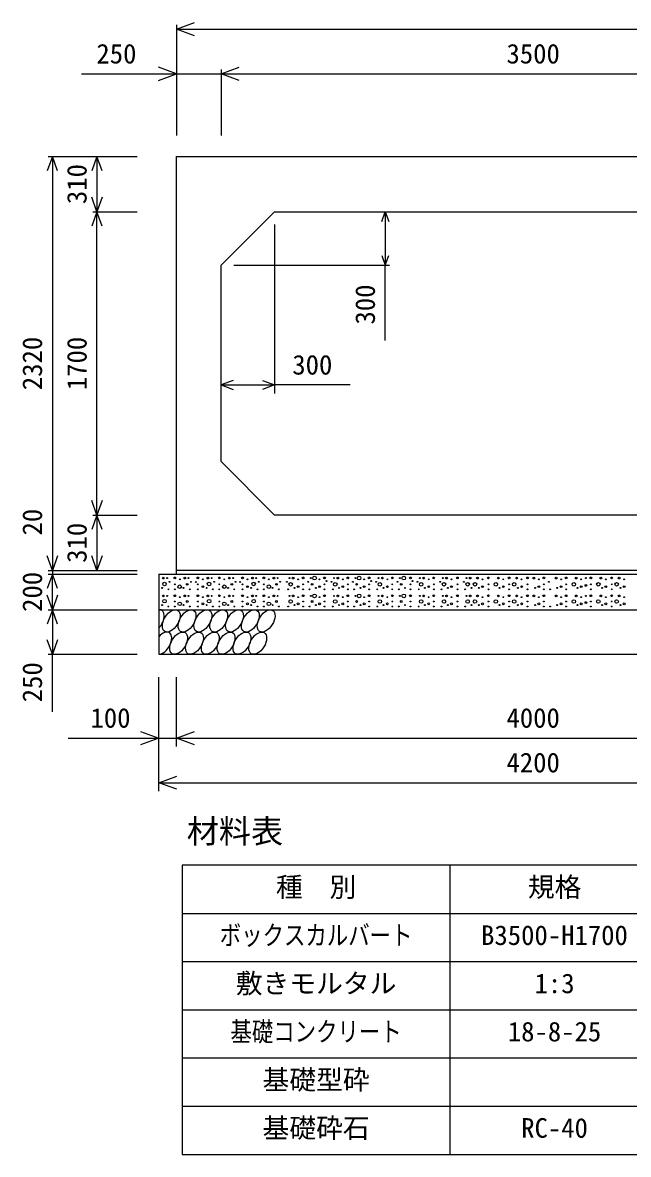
# Model space of a CAD drawing. Units: millimetres, scale not verified. Extents: x -100800 to 100800, y -35640 to 35640.
# Drawn here: x 34696 to 38093, y -23801 to -17460 of the extents above; entities that cross this region are included whole.
import ezdxf
from ezdxf.enums import TextEntityAlignment as Align

# ---------------------------------------------------------------- set-up
doc = ezdxf.new("R2010")
doc.units = ezdxf.units.MM
doc.header["$LTSCALE"] = 120
for name, color, linetype, lineweight in [('0-0_DIM', 7, 'Continuous', 25), ('0-2_HATCH', 6, 'Continuous', 25), ('0-3_HYO', 3, 'Continuous', 25), ('0-4_HYO2', 4, 'Continuous', 25), ('0-5_OUTLINE', 3, 'Continuous', 25), ('0-7_TXT', 7, 'Continuous', 25)]:
    doc.layers.add(name, color=color, linetype=linetype, lineweight=lineweight)
doc.styles.add('ＭＳ ゴシック', font='')
doc.styles.get('ＭＳ ゴシック').set_extended_font_data('MS Gothic')

msp = doc.modelspace()

# ---------------------------------------------------------------- linework, layer by layer
at = {"layer": '0-0_DIM'}
for p, q in [((35559.1, -17473.4), (35559.1, -18092)), ((35559.1, -17497.4), (39559.1, -17497.4)), ((35026.4, -17747.4), (35559.1, -17747.4)), ((35809.1, -17723.4), (35809.1, -18092)), ((34839, -18209.7), (35339.1, -18209.7)), ((34863, -18209.7), (34863, -20529.7)), ((35113, -18209.7), (35113, -18519.7)), ((35089, -18519.7), (35339.1, -18519.7)), ((35113, -20219.7), (35113, -18519.7)), ((36729.5, -18519.7), (36729.5, -18819.7)), ((36109.1, -18591.7), (36109.1, -19538.3)), ((35881.1, -18819.7), (36753.5, -18819.7)), ((36729.5, -19240.5), (36729.5, -18819.7)), ((35809.1, -19490.3), (36109.1, -19490.3)), ((36533.2, -19490.3), (36109.1, -19490.3)), ((35089, -20219.7), (35339.1, -20219.7)), ((35113, -20219.7), (35113, -20529.7)), ((34839, -20529.7), (35339.1, -20529.7)), ((34863, -20529.7), (34863, -20549.7)), ((34839, -20549.7), (35339.1, -20549.7)), ((34863, -20749.7), (34863, -20549.7)), ((34839, -20749.7), (35339.1, -20749.7)), ((34863, -20749.7), (34863, -20999.7)), ((34839, -20999.7), (35339.1, -20999.7)), ((34863, -21321.8), (34863, -20999.7)), ((35459.1, -21766.9), (35459.1, -21127.3)), ((35559.1, -21516.9), (35559.1, -21127.3)), ((34951.1, -21468.9), (35459.1, -21468.9)), ((35459.1, -21468.9), (35559.1, -21468.9)), ((35559.1, -21468.9), (39559.1, -21468.9)), ((35459.1, -21718.9), (39659.1, -21718.9))]:
    msp.add_line(p, q, dxfattribs=at)
for points in [[(35660.6, -17534.3), (35559.1, -17497.4), (35660.6, -17460.4)], [(35457.6, -17784.3), (35559.1, -17747.4), (35457.6, -17710.4)], [(35559.1, -17747.4), (35809.1, -17747.4), (39309.1, -17747.4), (39559.1, -17747.4)], [(35910.6, -17784.3), (35809.1, -17747.4), (35910.6, -17710.4)], [(34892.6, -18290.9), (34863, -18209.7), (34833.5, -18290.9)], [(35142.6, -18290.9), (35113, -18209.7), (35083.5, -18290.9)], [(35142.6, -18438.5), (35113, -18519.7), (35083.5, -18438.5)], [(35142.6, -18600.9), (35113, -18519.7), (35083.5, -18600.9)], [(36709.8, -18573.8), (36729.5, -18519.7), (36749.2, -18573.8)], [(36709.8, -18765.6), (36729.5, -18819.7), (36749.2, -18765.6)], [(35876.8, -19465.7), (35809.1, -19490.3), (35876.8, -19515)], [(36041.4, -19465.7), (36109.1, -19490.3), (36041.4, -19515)], [(35142.6, -20138.5), (35113, -20219.7), (35083.5, -20138.5)], [(35142.6, -20300.9), (35113, -20219.7), (35083.5, -20300.9)], [(34892.6, -20448.5), (34863, -20529.7), (34833.5, -20448.5)], [(35142.6, -20448.5), (35113, -20529.7), (35083.5, -20448.5)], [(34892.6, -20630.9), (34863, -20549.7), (34833.5, -20630.9)], [(34892.6, -20668.5), (34863, -20749.7), (34833.5, -20668.5)], [(34892.6, -20830.9), (34863, -20749.7), (34833.5, -20830.9)], [(34892.6, -20918.5), (34863, -20999.7), (34833.5, -20918.5)], [(35357.6, -21432), (35459.1, -21468.9), (35357.6, -21505.9)], [(35660.6, -21505.9), (35559.1, -21468.9), (35660.6, -21432)], [(35560.6, -21755.9), (35459.1, -21718.9), (35560.6, -21682)]]:
    msp.add_lwpolyline(points, dxfattribs=at)
at = {"layer": '0-2_HATCH'}
for centre, radius in [((35485.1, -20572.5), 5), ((35491.7, -20605.5), 10), ((35506.2, -20572.5), 2.5), ((35520.2, -20593.5), 2.5), ((35549.1, -20571.6), 5), ((35549.1, -20607.5), 2.5), ((35577.1, -20579.5), 2.5), ((35605.1, -20572.5), 5), ((35619.2, -20607.5), 5), ((35626.2, -20572.5), 2.5), ((35640.2, -20593.5), 2.5), ((35666.7, -20594.4), 2.5), ((35679.1, -20571.6), 5), ((35679.1, -20607.5), 2.5), ((35707.1, -20579.5), 2.5), ((35735.1, -20572.5), 5), ((35741.7, -20605.5), 10), ((35756.2, -20572.5), 2.5), ((35770.2, -20593.5), 2.5), ((35799.1, -20571.6), 5), ((35799.1, -20607.5), 2.5), ((35827.1, -20579.5), 2.5), ((35855.1, -20572.5), 5), ((35869.2, -20607.5), 5), ((35876.2, -20572.5), 2.5), ((35890.2, -20593.5), 2.5), ((35916.7, -20594.4), 2.5), ((35929.1, -20571.6), 5), ((35929.1, -20607.5), 2.5), ((35957.1, -20579.5), 2.5), ((35985.1, -20572.5), 5), ((35991.7, -20605.5), 10), ((36006.2, -20572.5), 2.5), ((36020.2, -20593.5), 2.5), ((36049.1, -20571.6), 5), ((36049.1, -20607.5), 2.5), ((36077.1, -20579.5), 2.5), ((36105.1, -20572.5), 5), ((36119.2, -20607.5), 5), ((36126.2, -20572.5), 2.5), ((36140.2, -20593.5), 2.5), ((36178, -20593.5), 2.5), ((36199, -20607.5), 10), ((36192, -20572.5), 2.5), ((36213.1, -20572.5), 5), ((36241.1, -20579.5), 2.5), ((36269.1, -20571.6), 5), ((36269.1, -20607.5), 2.5), ((36298, -20593.5), 2.5), ((36312, -20572.5), 2.5), ((36319, -20607.5), 5), ((36333.1, -20572.5), 10), ((36361.1, -20579.5), 2.5), ((36389.1, -20571.6), 5), ((36389.1, -20607.5), 2.5), ((36400.5, -20589.2), 2.5), ((36428, -20593.5), 2.5), ((36449, -20607.5), 10), ((36442, -20572.5), 2.5), ((36463.1, -20572.5), 5), ((36491.1, -20579.5), 2.5), ((36519.1, -20571.6), 5), ((36519.1, -20607.5), 2.5), ((36548, -20593.5), 2.5), ((36562, -20572.5), 2.5), ((36569, -20607.5), 5), ((36583.1, -20572.5), 10), ((36611.1, -20579.5), 2.5), ((36639.1, -20571.6), 5), ((36639.1, -20607.5), 2.5), ((36650.5, -20589.2), 2.5), ((36678, -20593.5), 2.5), ((36699, -20607.5), 10), ((36692, -20572.5), 2.5), ((36713.1, -20572.5), 5), ((36741.1, -20579.5), 2.5), ((36769.1, -20571.6), 5), ((36769.1, -20607.5), 2.5), ((36798, -20593.5), 2.5), ((36812, -20572.5), 2.5), ((36819, -20607.5), 5), ((36833.1, -20572.5), 10), ((36871, -20571.6), 5), ((36871, -20607.5), 2.5), ((36882.3, -20589.2), 2.5), ((36909.8, -20593.5), 2.5), ((36930.9, -20607.5), 10), ((36923.9, -20572.5), 2.5), ((36944.9, -20572.5), 5), ((36972.9, -20579.5), 2.5), ((37001, -20571.6), 5), ((37001, -20607.5), 2.5), ((37037.9, -20593.5), 2.5), ((37058.9, -20607.5), 10), ((37051.9, -20572.5), 2.5), ((37072.9, -20572.5), 5), ((37101, -20579.5), 2.5), ((37133.9, -20571.6), 5), ((37133.9, -20607.5), 2.5), ((37170.8, -20593.5), 2.5), ((37191.9, -20607.5), 10), ((37184.8, -20572.5), 2.5), ((37205.9, -20572.5), 5), ((37232.5, -20607.5), 10), ((37246.5, -20572.5), 5), ((37274.6, -20579.5), 2.5), ((37307.5, -20571.6), 5), ((37307.5, -20607.5), 2.5), ((37349.4, -20607.5), 10), ((37363.4, -20572.5), 5), ((37391.4, -20579.5), 2.5), ((37424.3, -20571.6), 5), ((37424.3, -20607.5), 2.5), ((37452.1, -20607.5), 10), ((37466.1, -20572.5), 5), ((37494.1, -20579.5), 2.5), ((37527, -20571.6), 5), ((37527, -20607.5), 2.5), ((37562.3, -20572.5), 5), ((37590.3, -20579.5), 2.5), ((37618.4, -20571.6), 5), ((37618.4, -20607.5), 2.5), ((37647.2, -20593.5), 2.5), ((37687.1, -20572.5), 5), ((37715.1, -20579.5), 2.5), ((37743.2, -20571.6), 5), ((37743.2, -20607.5), 2.5), ((37786.5, -20607.5), 10), ((37800.5, -20572.5), 5), ((37828.6, -20579.5), 2.5), ((37854.7, -20572.5), 2.5), ((37882, -20571.6), 5), ((37882, -20607.5), 2.5), ((37923.9, -20607.5), 10), ((37937.9, -20572.5), 5), ((37966, -20579.5), 2.5), ((37998.9, -20571.6), 5), ((37998.9, -20607.5), 2.5), ((38026.6, -20607.5), 10), ((38040.6, -20572.5), 5), ((38068.7, -20579.5), 2.5), ((35478.1, -20627.7), 2.5), ((35485.1, -20672.5), 5), ((35506.2, -20672.5), 2.5), ((35513.2, -20635.6), 2.5), ((35549.1, -20671.6), 5), ((35549.1, -20635.6), 2.5), ((35577.1, -20620.7), 10), ((35598.1, -20627.7), 2.5), ((35605.1, -20672.5), 5), ((35626.2, -20672.5), 2.5), ((35633.2, -20635.6), 2.5), ((35679.1, -20671.6), 5), ((35679.1, -20635.6), 2.5), ((35707.1, -20620.7), 5), ((35728.1, -20627.7), 2.5), ((35735.1, -20672.5), 5), ((35756.2, -20672.5), 2.5), ((35763.2, -20635.6), 2.5), ((35799.1, -20671.6), 5), ((35799.1, -20635.6), 2.5), ((35827.1, -20620.7), 10), ((35848.1, -20627.7), 2.5), ((35855.1, -20672.5), 5), ((35876.2, -20672.5), 2.5), ((35883.2, -20635.6), 2.5), ((35929.1, -20671.6), 5), ((35929.1, -20635.6), 2.5), ((35957.1, -20620.7), 5), ((35978.1, -20627.7), 2.5), ((35985.1, -20672.5), 5), ((36006.2, -20672.5), 2.5), ((36013.2, -20635.6), 2.5), ((36049.1, -20671.6), 5), ((36049.1, -20635.6), 2.5), ((36077.1, -20620.7), 10), ((36098.1, -20627.7), 2.5), ((36105.1, -20672.5), 5), ((36126.2, -20672.5), 2.5), ((36133.2, -20635.6), 2.5), ((36185, -20635.6), 2.5), ((36192, -20672.5), 2.5), ((36213.1, -20672.5), 5), ((36220.1, -20627.7), 2.5), ((36241.1, -20620.7), 5), ((36269.1, -20671.6), 5), ((36269.1, -20635.6), 2.5), ((36305, -20635.6), 2.5), ((36312, -20672.5), 2.5), ((36333.1, -20672.5), 10), ((36340.1, -20627.7), 2.5), ((36361.1, -20620.7), 5), ((36389.1, -20671.6), 5), ((36389.1, -20635.6), 2.5), ((36435, -20635.6), 2.5), ((36442, -20672.5), 2.5), ((36463.1, -20672.5), 5), ((36470.1, -20627.7), 2.5), ((36491.1, -20620.7), 5), ((36519.1, -20671.6), 5), ((36519.1, -20635.6), 2.5), ((36555, -20635.6), 2.5), ((36562, -20672.5), 2.5), ((36583.1, -20672.5), 10), ((36590.1, -20627.7), 2.5), ((36611.1, -20620.7), 5), ((36639.1, -20671.6), 5), ((36639.1, -20635.6), 2.5), ((36685, -20635.6), 2.5), ((36692, -20672.5), 2.5), ((36713.1, -20672.5), 5), ((36720.1, -20627.7), 2.5), ((36741.1, -20620.7), 5), ((36769.1, -20671.6), 5), ((36769.1, -20635.6), 2.5), ((36805, -20635.6), 2.5), ((36812, -20672.5), 2.5), ((36833.1, -20672.5), 10), ((36840.1, -20627.7), 2.5), ((36871, -20671.6), 5), ((36871, -20635.6), 2.5), ((36916.8, -20635.6), 2.5), ((36923.9, -20672.5), 2.5), ((36944.9, -20672.5), 5), ((36951.9, -20627.7), 2.5), ((36972.9, -20620.7), 5), ((37001, -20671.6), 5), ((37001, -20635.6), 2.5), ((37044.9, -20635.6), 2.5), ((37051.9, -20672.5), 2.5), ((37072.9, -20672.5), 5), ((37080, -20627.7), 2.5), ((37101, -20620.7), 5), ((37133.9, -20671.6), 5), ((37133.9, -20635.6), 2.5), ((37177.8, -20635.6), 2.5), ((37184.8, -20672.5), 2.5), ((37205.9, -20672.5), 5), ((37212.9, -20627.7), 2.5), ((37246.5, -20672.5), 5), ((37253.6, -20627.7), 2.5), ((37274.6, -20620.7), 5), ((37307.5, -20671.6), 5), ((37307.5, -20635.6), 2.5), ((37363.4, -20672.5), 5), ((37370.4, -20627.7), 2.5), ((37391.4, -20620.7), 5), ((37424.3, -20671.6), 5), ((37424.3, -20635.6), 2.5), ((37466.1, -20672.5), 5), ((37473.1, -20627.7), 2.5), ((37494.1, -20620.7), 5), ((37527, -20671.6), 5), ((37527, -20635.6), 2.5), ((37562.3, -20672.5), 5), ((37569.3, -20627.7), 2.5), ((37590.3, -20620.7), 5), ((37618.4, -20671.6), 5), ((37618.4, -20635.6), 2.5), ((37654.2, -20635.6), 2.5), ((37687.1, -20672.5), 5), ((37694.1, -20627.7), 2.5), ((37715.1, -20620.7), 5), ((37743.2, -20671.6), 5), ((37743.2, -20635.6), 2.5), ((37800.5, -20672.5), 5), ((37807.5, -20627.7), 2.5), ((37828.6, -20620.7), 5), ((37854.7, -20613.7), 5), ((37854.7, -20672.5), 2.5), ((37882, -20671.6), 5), ((37882, -20635.6), 2.5), ((37937.9, -20672.5), 5), ((37945, -20627.7), 2.5), ((37966, -20620.7), 5), ((37998.9, -20671.6), 5), ((37998.9, -20635.6), 2.5), ((38040.6, -20672.5), 5), ((38047.6, -20627.7), 2.5), ((38068.7, -20620.7), 5), ((35478.1, -20723.8), 2.5), ((35491.7, -20701.6), 10), ((35513.2, -20731.6), 2.5), ((35549.1, -20703.6), 2.5), ((35549.1, -20731.6), 2.5), ((35577.1, -20716.8), 10), ((35577.1, -20679.5), 2.5), ((35598.1, -20723.8), 2.5), ((35619.2, -20703.6), 5), ((35633.2, -20731.6), 2.5), ((35679.1, -20703.6), 2.5), ((35679.1, -20731.6), 2.5), ((35707.1, -20716.8), 5), ((35707.1, -20679.5), 2.5), ((35728.1, -20723.8), 2.5), ((35741.7, -20701.6), 10), ((35763.2, -20731.6), 2.5), ((35799.1, -20703.6), 2.5), ((35799.1, -20731.6), 2.5), ((35827.1, -20716.8), 10), ((35827.1, -20679.5), 2.5), ((35848.1, -20723.8), 2.5), ((35869.2, -20703.6), 5), ((35883.2, -20731.6), 2.5), ((35929.1, -20703.6), 2.5), ((35929.1, -20731.6), 2.5), ((35957.1, -20716.8), 5), ((35957.1, -20679.5), 2.5), ((35978.1, -20723.8), 2.5), ((35991.7, -20701.6), 10), ((36013.2, -20731.6), 2.5), ((36049.1, -20703.6), 2.5), ((36049.1, -20731.6), 2.5), ((36077.1, -20716.8), 10), ((36077.1, -20679.5), 2.5), ((36098.1, -20723.8), 2.5), ((36119.2, -20703.6), 5), ((36133.2, -20731.6), 2.5), ((36185, -20731.6), 2.5), ((36199, -20703.6), 10), ((36220.1, -20723.8), 2.5), ((36241.1, -20716.8), 5), ((36241.1, -20679.5), 2.5), ((36269.1, -20703.6), 2.5), ((36269.1, -20731.6), 2.5), ((36305, -20731.6), 2.5), ((36319, -20703.6), 5), ((36340.1, -20723.8), 2.5), ((36361.1, -20716.8), 5), ((36361.1, -20679.5), 2.5), ((36389.1, -20703.6), 2.5), ((36389.1, -20731.6), 2.5), ((36435, -20731.6), 2.5), ((36449, -20703.6), 10), ((36470.1, -20723.8), 2.5), ((36491.1, -20716.8), 5), ((36491.1, -20679.5), 2.5), ((36519.1, -20703.6), 2.5), ((36519.1, -20731.6), 2.5), ((36555, -20731.6), 2.5), ((36569, -20703.6), 5), ((36590.1, -20723.8), 2.5), ((36611.1, -20716.8), 5), ((36611.1, -20679.5), 2.5), ((36639.1, -20703.6), 2.5), ((36639.1, -20731.6), 2.5), ((36685, -20731.6), 2.5), ((36699, -20703.6), 10), ((36720.1, -20723.8), 2.5), ((36741.1, -20716.8), 5), ((36741.1, -20679.5), 2.5), ((36769.1, -20703.6), 2.5), ((36769.1, -20731.6), 2.5), ((36805, -20731.6), 2.5), ((36819, -20703.6), 5), ((36840.1, -20723.8), 2.5), ((36871, -20703.6), 2.5), ((36871, -20731.6), 2.5), ((36916.8, -20731.6), 2.5), ((36930.9, -20703.6), 10), ((36951.9, -20723.8), 2.5), ((36972.9, -20716.8), 5), ((36972.9, -20679.5), 2.5), ((37001, -20703.6), 2.5), ((37001, -20731.6), 2.5), ((37044.9, -20731.6), 2.5), ((37058.9, -20703.6), 10), ((37080, -20723.8), 2.5), ((37101, -20716.8), 5), ((37101, -20679.5), 2.5), ((37133.9, -20703.6), 2.5), ((37133.9, -20731.6), 2.5), ((37177.8, -20731.6), 2.5), ((37191.9, -20703.6), 10), ((37212.9, -20723.8), 2.5), ((37232.5, -20703.6), 10), ((37253.6, -20723.8), 2.5), ((37274.6, -20716.8), 5), ((37274.6, -20679.5), 2.5), ((37307.5, -20703.6), 2.5), ((37307.5, -20731.6), 2.5), ((37349.4, -20703.6), 10), ((37370.4, -20723.8), 2.5), ((37391.4, -20716.8), 5), ((37391.4, -20679.5), 2.5), ((37424.3, -20703.6), 2.5), ((37424.3, -20731.6), 2.5), ((37452.1, -20703.6), 10), ((37473.1, -20723.8), 2.5), ((37494.1, -20716.8), 5), ((37494.1, -20679.5), 2.5), ((37527, -20703.6), 2.5), ((37527, -20731.6), 2.5), ((37569.3, -20723.8), 2.5), ((37590.3, -20716.8), 5), ((37590.3, -20679.5), 2.5), ((37618.4, -20703.6), 2.5), ((37618.4, -20731.6), 2.5), ((37654.2, -20731.6), 2.5), ((37694.1, -20723.8), 2.5), ((37715.1, -20716.8), 5), ((37715.1, -20679.5), 2.5), ((37743.2, -20703.6), 2.5), ((37743.2, -20731.6), 2.5), ((37786.5, -20703.6), 10), ((37807.5, -20723.8), 2.5), ((37828.6, -20716.8), 5), ((37828.6, -20679.5), 2.5), ((37854.7, -20709.8), 5), ((37882, -20703.6), 2.5), ((37882, -20731.6), 2.5), ((37923.9, -20703.6), 10), ((37945, -20723.8), 2.5), ((37966, -20716.8), 5), ((37966, -20679.5), 2.5), ((37998.9, -20703.6), 2.5), ((37998.9, -20731.6), 2.5), ((38026.6, -20703.6), 10), ((38047.6, -20723.8), 2.5), ((38068.7, -20716.8), 5), ((38068.7, -20679.5), 2.5)]:
    msp.add_circle(centre, radius, dxfattribs=at)
for centre, start_param, end_param in [((35440.8, -20812.2), 4.335544, 6.724593), ((35482.3, -20937.2), 3.496422, 7.58605)]:
    msp.add_ellipse(centre, major_axis=(36.4, 58.9), ratio=0.5792, start_param=start_param, end_param=end_param, dxfattribs=at)
for centre in [(35529.5, -20812.2), (35618.2, -20812.2), (35706.9, -20812.2), (35795.6, -20812.2), (35884.3, -20812.2), (35973, -20812.2), (36061.6, -20812.2), (35571, -20937.2), (35659.7, -20937.2), (35748.4, -20937.2), (35837.1, -20937.2), (35925.8, -20937.2), (36014.5, -20937.2)]:
    msp.add_ellipse(centre, major_axis=(36.4, 58.9), ratio=0.5792, dxfattribs=at)
at = {"layer": '0-3_HYO'}
for p, q in [((37091.6, -22181.4), (37091.6, -23801.4)), ((35591.6, -22451.4), (39526.6, -22451.4))]:
    msp.add_line(p, q, dxfattribs=at)
msp.add_lwpolyline([(35591.6, -23801.4), (39526.6, -23801.4), (39526.6, -22181.4), (35591.6, -22181.4)], close=True, dxfattribs=at)
at = {"layer": '0-4_HYO2'}
for p, q in [((35591.6, -22721.4), (39526.6, -22721.4)), ((35591.6, -22991.4), (39526.6, -22991.4)), ((35591.6, -23261.4), (39526.6, -23261.4)), ((35591.6, -23531.4), (39526.6, -23531.4))]:
    msp.add_line(p, q, dxfattribs=at)
at = {"layer": '0-5_OUTLINE'}
for p, q in [((35559.1, -20549.7), (35559.1, -18209.7)), ((36109.1, -18519.7), (35809.1, -18819.7)), ((36109.1, -18519.7), (39009.1, -18519.7)), ((35809.1, -19919.7), (35809.1, -18819.7)), ((35809.1, -19919.7), (36109.1, -20219.7)), ((39009.1, -20219.7), (36109.1, -20219.7)), ((39559.1, -20529.7), (35559.1, -20529.7)), ((35459.1, -20549.7), (35459.1, -20999.7)), ((35459.1, -20549.7), (39659.1, -20549.7)), ((35459.1, -20749.7), (39659.1, -20749.7)), ((35459.1, -20999.7), (39659.1, -20999.7))]:
    msp.add_line(p, q, dxfattribs=at)
msp.add_lwpolyline([(35559.1, -18209.7), (39559.1, -18209.7), (39559.1, -20549.7)], dxfattribs=at)

# ---------------------------------------------------------------- texts
at = {"layer": '0-0_DIM', "style": 'ＭＳ ゴシック'}
for s, p in [('250', (35109.8, -17722.4)), ('3500', (37409.1, -17722.4)), ('300', (36208.3, -19465.3)), ('100', (35076.7, -21443.9)), ('4000', (37409.1, -21443.9)), ('4200', (37409.1, -21693.9))]:
    msp.add_text(s, height=110, dxfattribs=at).set_placement(p, align=Align.BOTTOM_LEFT)
for s, p in [('310', (35088, -18477.2)), ('300', (36704.5, -19152)), ('2320', (34838, -19519.7)), ('1700', (35088, -19519.7)), ('20', (34838, -20333.8)), ('310', (35088, -20487.2)), ('200', (34838, -20762.2)), ('250', (34838, -21268.5))]:
    msp.add_text(s, height=110, rotation=90, dxfattribs=at).set_placement(p, align=Align.BOTTOM_LEFT)
at = {"layer": '0-7_TXT', "style": 'ＭＳ ゴシック'}
for s, height, p in [('材料表', 132, (35616.6, -22096.4)), ('種\u3000別', 110, (36116.6, -22391.4)), ('規格', 110, (37529.1, -22391.4)), ('B3500-H1700', 110, (37266.6, -22661.4)), ('敷きモルタル', 110, (35891.6, -22931.4)), ('1:3', 110, (37566.6, -22931.4)), ('18-8-25', 110, (37416.6, -23201.4)), ('基礎型砕', 110, (36041.6, -23471.4)), ('基礎砕石', 110, (36041.6, -23741.4)), ('RC-40', 110, (37491.6, -23741.4))]:
    msp.add_text(s, height=height, dxfattribs=at).set_placement(p, align=Align.BOTTOM_LEFT)
at = {"layer": '0-7_TXT', "style": 'ＭＳ ゴシック', "width": 0.8}
for s, p in [('ボックスカルバート', (35801.6, -22661.4)), ('基礎コンクリート', (35861.6, -23201.4))]:
    msp.add_text(s, height=110, dxfattribs=at).set_placement(p, align=Align.BOTTOM_LEFT)

doc.saveas('drawing.dxf')
